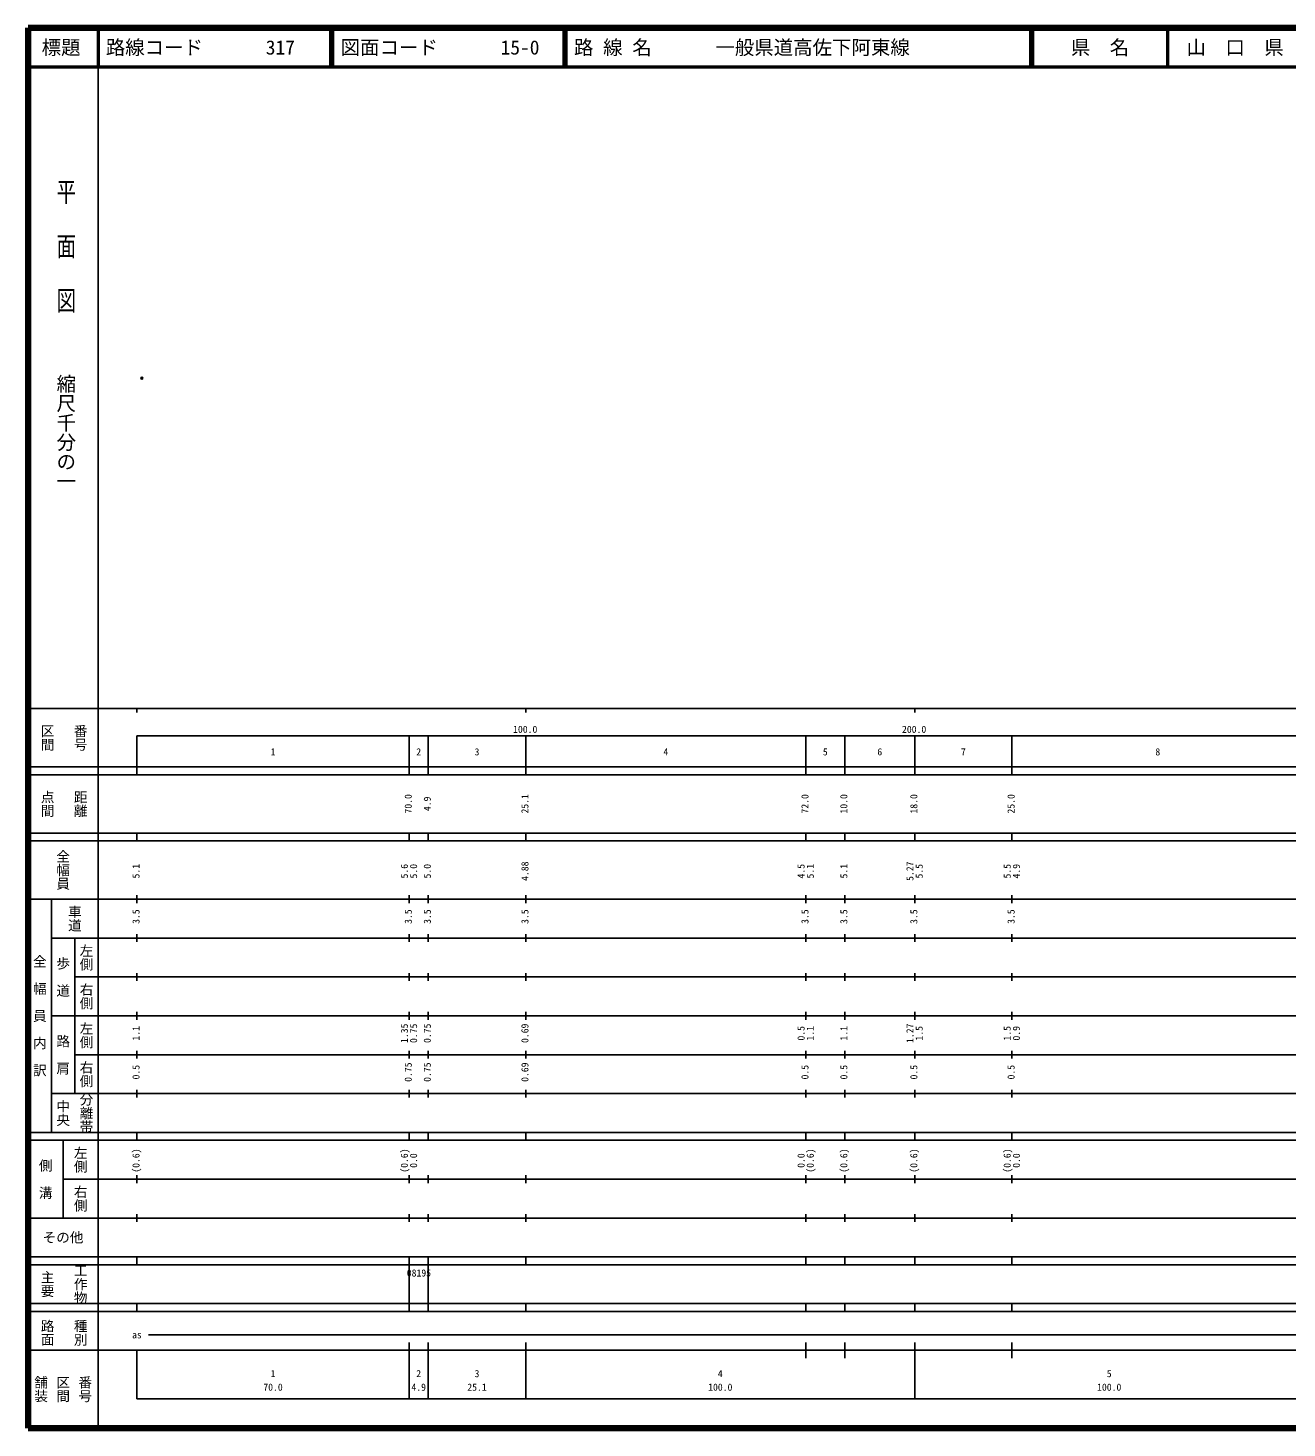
# Model space of a CAD drawing. Units: millimetres on the paper. Extents: x 40 to 680, y 20 to 380.
# Drawn here: x 40 to 363.7, y 20 to 380 of the extents above; entities that cross this region are included whole.
import ezdxf
from ezdxf.enums import TextEntityAlignment as Align

# ---------------------------------------------------------------- set-up
doc = ezdxf.new("R2010")
doc.units = ezdxf.units.MM
doc.header["$PDMODE"] = 32
doc.header["$PDSIZE"] = 0.5
doc.layers.add('M-OTRS', color=6, linetype='Continuous')
doc.layers.add('M-TTL-TXT', color=7, linetype='Continuous')
for name, color, linetype, lineweight in [('M-TTL', 2, 'Continuous', 140), ('M-TTL-BAND', 7, 'Continuous', 25), ('M-TTL-LINE', 7, 'Continuous', 50)]:
    doc.layers.add(name, color=color, linetype=linetype, lineweight=lineweight)
doc.styles.add('@ＭＳ ゴシック', font='')
doc.styles.add('ＭＳ ゴシック', font='')
doc.styles.get('@ＭＳ ゴシック').set_extended_font_data('@MS Gothic')
doc.styles.get('ＭＳ ゴシック').set_extended_font_data('MS Gothic')

msp = doc.modelspace()

# ---------------------------------------------------------------- linework, layer by layer
at = {"layer": 'M-OTRS'}
msp.add_point((69.288, 289.941), dxfattribs=at)
at = {"layer": 'M-TTL'}
for p, q in [((40, 380), (40, 20)), ((680, 380), (40, 380)), ((40, 20), (680, 20))]:
    msp.add_line(p, q, dxfattribs=at)
at = {"layer": 'M-TTL-BAND'}
for p, q in [((58, 370), (58, 20)), ((40, 205), (579, 205)), ((68, 205), (68, 204)), ((168, 205), (168, 204)), ((268, 205), (268, 204)), ((68, 198), (579, 198)), ((68, 198), (68, 188)), ((138, 188), (138, 198)), ((142.9, 188), (142.9, 198)), ((168, 188), (168, 198)), ((240, 188), (240, 198)), ((250, 188), (250, 198)), ((268, 188), (268, 198)), ((293, 188), (293, 198)), ((40, 190), (579, 190)), ((40, 188), (579, 188)), ((40, 173), (579, 173)), ((68, 171), (68, 173)), ((138, 171), (138, 173)), ((142.9, 171), (142.9, 173)), ((168, 171), (168, 173)), ((240, 171), (240, 173)), ((250, 171), (250, 173)), ((268, 171), (268, 173)), ((293, 171), (293, 173)), ((40, 171), (579, 171)), ((40, 156), (579, 156)), ((46, 96), (46, 156)), ((68, 155), (68, 157)), ((138, 155), (138, 157)), ((142.9, 155), (142.9, 157)), ((168, 155), (168, 157)), ((240, 155), (240, 157)), ((250, 155), (250, 157)), ((268, 155), (268, 157)), ((293, 155), (293, 157)), ((46, 146), (579, 146)), ((52, 146), (52, 106)), ((68, 145), (68, 147)), ((138, 145), (138, 147)), ((142.9, 145), (142.9, 147)), ((168, 145), (168, 147)), ((240, 145), (240, 147)), ((250, 145), (250, 147)), ((268, 145), (268, 147)), ((293, 145), (293, 147)), ((68, 135), (68, 137)), ((138, 135), (138, 137)), ((142.9, 135), (142.9, 137)), ((168, 135), (168, 137)), ((240, 135), (240, 137)), ((250, 135), (250, 137)), ((268, 135), (268, 137)), ((293, 135), (293, 137)), ((52, 136), (579, 136)), ((46, 126), (579, 126)), ((68, 125), (68, 127)), ((138, 125), (138, 127)), ((142.9, 125), (142.9, 127)), ((168, 125), (168, 127)), ((240, 125), (240, 127)), ((250, 125), (250, 127)), ((268, 125), (268, 127)), ((293, 125), (293, 127)), ((52, 116), (579, 116)), ((68, 115), (68, 117)), ((138, 115), (138, 117)), ((142.9, 115), (142.9, 117)), ((168, 115), (168, 117)), ((240, 115), (240, 117)), ((250, 115), (250, 117)), ((268, 115), (268, 117)), ((293, 115), (293, 117)), ((46, 106), (579, 106)), ((68, 105), (68, 107)), ((138, 105), (138, 107)), ((142.9, 105), (142.9, 107)), ((168, 105), (168, 107)), ((240, 105), (240, 107)), ((250, 105), (250, 107)), ((268, 105), (268, 107)), ((293, 105), (293, 107)), ((40, 96), (579, 96)), ((40, 94), (579, 94)), ((49, 94), (49, 74)), ((68, 94), (68, 96)), ((138, 94), (138, 96)), ((142.9, 94), (142.9, 96)), ((168, 94), (168, 96)), ((240, 94), (240, 96)), ((250, 94), (250, 96)), ((268, 94), (268, 96)), ((293, 94), (293, 96)), ((49, 84), (579, 84)), ((68, 83), (68, 85)), ((138, 83), (138, 85)), ((142.9, 83), (142.9, 85)), ((168, 83), (168, 85)), ((240, 83), (240, 85)), ((250, 83), (250, 85)), ((268, 83), (268, 85)), ((293, 83), (293, 85)), ((40, 74), (579, 74)), ((68, 73), (68, 75)), ((138, 73), (138, 75)), ((142.9, 73), (142.9, 75)), ((168, 73), (168, 75)), ((240, 73), (240, 75)), ((250, 73), (250, 75)), ((268, 73), (268, 75)), ((293, 73), (293, 75)), ((40, 64), (579, 64)), ((40, 62), (579, 62)), ((68, 62), (68, 64)), ((138, 62), (138, 64)), ((138, 52), (138, 62)), ((142.9, 62), (142.9, 64)), ((142.9, 52), (142.9, 62)), ((168, 62), (168, 64)), ((240, 62), (240, 64)), ((250, 62), (250, 64)), ((268, 62), (268, 64)), ((293, 62), (293, 64)), ((40, 52), (579, 52)), ((68, 50), (68, 52)), ((138, 50), (138, 52)), ((142.9, 50), (142.9, 52)), ((168, 50), (168, 52)), ((240, 50), (240, 52)), ((250, 50), (250, 52)), ((268, 50), (268, 52)), ((293, 50), (293, 52)), ((40, 50), (579, 50)), ((71, 44), (509, 44)), ((40, 40), (579, 40)), ((68, 40), (68, 27.5)), ((138, 27.5), (138, 42)), ((142.9, 27.5), (142.9, 42)), ((168, 27.5), (168, 42)), ((240, 38), (240, 42)), ((250, 38), (250, 42)), ((268, 27.5), (268, 42)), ((293, 38), (293, 42)), ((68, 27.5), (579, 27.5))]:
    msp.add_line(p, q, dxfattribs=at)
at = {"layer": 'M-TTL-LINE'}
for p, q in [((58, 380), (58, 370)), ((117.75, 380), (117.75, 370)), ((118.25, 380), (118.25, 370)), ((177.75, 380), (177.75, 370)), ((178.25, 380), (178.25, 370)), ((297.75, 380), (297.75, 370)), ((298.25, 380), (298.25, 370)), ((333, 380), (333, 370)), ((40, 370), (680, 370))]:
    msp.add_line(p, q, dxfattribs=at)

# ---------------------------------------------------------------- texts
at = {"layer": 'M-TTL-BAND', "style": '@ＭＳ ゴシック', "width": 1.4}
msp.add_text('平  面  図', height=3.666, rotation=270, dxfattribs=at).set_placement((49.777, 306.475), align=Align.MIDDLE_RIGHT)
at = {"layer": 'M-TTL-BAND', "style": '@ＭＳ ゴシック'}
msp.add_text('縮尺千分の一', height=3.666, rotation=270, dxfattribs=at).set_placement((49.777, 261.03), align=Align.MIDDLE_RIGHT)
for s, p in [('区間', (45, 197.5)), ('番号', (53.5, 197.5)), ('点間', (45, 180.5)), ('距離', (53.5, 180.5)), ('全幅員', (49, 163.5)), ('車道', (52, 151)), ('左側', (55, 141)), ('全\u3000幅\u3000員\u3000内\u3000訳', (43, 126)), ('歩\u3000道', (49, 136)), ('右側', (55, 131)), ('左側', (55, 121)), ('路\u3000肩', (49, 116)), ('右側', (55, 111)), ('分離帯', (55, 101)), ('中央', (49, 101)), ('左側', (53.5, 89)), ('側\u3000溝', (44.5, 84)), ('右側', (53.5, 79)), ('工作物', (53.5, 57)), ('主要', (45, 57)), ('路面', (45, 44.5)), ('種別', (53.5, 44.5)), ('舗装', (43.333, 30)), ('区間', (49, 30)), ('番号', (54.667, 30))]:
    msp.add_text(s, height=2.566, rotation=270, dxfattribs=at).set_placement(p, align=Align.MIDDLE_CENTER)
at = {"layer": 'M-TTL-BAND', "style": 'ＭＳ ゴシック'}
for s, p in [('100.0', (167.844, 198.195)), ('200.0', (267.844, 198.195)), ('1', (103, 192.405)), ('2', (140.45, 192.405)), ('3', (155.45, 192.405)), ('4', (204, 192.405)), ('5', (245, 192.405)), ('6', (259, 192.405)), ('7', (280.5, 192.405)), ('8', (330.5, 192.405)), ('as', (68, 42.5)), ('1', (103, 32.523)), ('2', (140.45, 32.523)), ('3', (155.45, 32.523)), ('4', (218, 32.523)), ('5', (318, 32.523)), ('70.0', (103, 29.033)), ('4.9', (140.45, 29.033)), ('25.1', (155.45, 29.033)), ('100.0', (218, 29.033)), ('100.0', (318, 29.033))]:
    msp.add_text(s, height=1.833, dxfattribs=at).set_placement(p, align=Align.BOTTOM_CENTER)
for s, p in [('70.0', (139.223, 180.5)), ('4.9', (144.123, 180.5)), ('25.1', (169.223, 180.5)), ('72.0', (241.223, 180.5)), ('10.0', (251.223, 180.5)), ('18.0', (269.223, 180.5)), ('25.0', (294.223, 180.5)), ('5.1', (69.223, 163.174)), ('5.6', (138.223, 163.174)), ('5.0', (140.593, 163.174)), ('5.0', (144.123, 163.174)), ('4.88', (169.223, 163.174)), ('4.5', (240.223, 163.174)), ('5.1', (242.593, 163.174)), ('5.1', (251.223, 163.174)), ('5.27', (268.223, 163.174)), ('5.5', (270.593, 163.174)), ('5.5', (293.223, 163.174)), ('4.9', (295.593, 163.174)), ('3.5', (69.223, 151.5)), ('3.5', (139.223, 151.5)), ('3.5', (144.123, 151.5)), ('3.5', (169.223, 151.5)), ('3.5', (241.223, 151.5)), ('3.5', (251.223, 151.5)), ('3.5', (269.223, 151.5)), ('3.5', (294.223, 151.5)), ('1.1', (69.223, 121.5)), ('1.35', (138.223, 121.5)), ('0.75', (140.593, 121.5)), ('0.75', (144.123, 121.5)), ('0.69', (169.223, 121.5)), ('0.5', (240.223, 121.5)), ('1.1', (242.593, 121.5)), ('1.1', (251.223, 121.5)), ('1.27', (268.223, 121.5)), ('1.5', (270.593, 121.5)), ('1.5', (293.223, 121.5)), ('0.9', (295.593, 121.5)), ('0.5', (69.223, 111.5)), ('0.75', (139.223, 111.5)), ('0.75', (144.123, 111.5)), ('0.69', (169.223, 111.5)), ('0.5', (241.223, 111.5)), ('0.5', (251.223, 111.5)), ('0.5', (269.223, 111.5)), ('0.5', (294.223, 111.5)), ('(0.6)', (69.223, 88.764)), ('(0.6)', (138.223, 88.764)), ('0.0', (140.593, 88.764)), ('0.0', (240.223, 88.764)), ('(0.6)', (242.593, 88.764)), ('(0.6)', (251.223, 88.764)), ('(0.6)', (269.223, 88.764)), ('(0.6)', (293.223, 88.764)), ('0.0', (295.593, 88.764))]:
    msp.add_text(s, height=1.833, rotation=90, dxfattribs=at).set_placement(p, align=Align.BOTTOM_CENTER)
msp.add_text('その他', height=2.566, dxfattribs=at).set_placement((49, 69), align=Align.MIDDLE_CENTER)
msp.add_text('08195', height=1.833, dxfattribs=at).set_placement((137.394, 58.405), align=Align.BOTTOM_LEFT)
at = {"layer": 'M-TTL-TXT', "style": 'ＭＳ ゴシック'}
for s, p in [('標題', (48.5, 375)), ('県\u3000名', (315.625, 375)), ('山\u3000口\u3000県', (350.375, 375))]:
    msp.add_text(s, height=3.666, dxfattribs=at).set_placement(p, align=Align.MIDDLE_CENTER)
for s, p in [('路線コード', (60, 375)), ('317', (101.142, 375)), ('図面コード', (120.38, 375)), ('15-0', (161.521, 375)), ('路 線 名', (180.38, 375)), ('一般県道高佐下阿東線', (216.734, 375))]:
    msp.add_text(s, height=3.666, dxfattribs=at).set_placement(p, align=Align.MIDDLE_LEFT)

doc.saveas('drawing.dxf')
